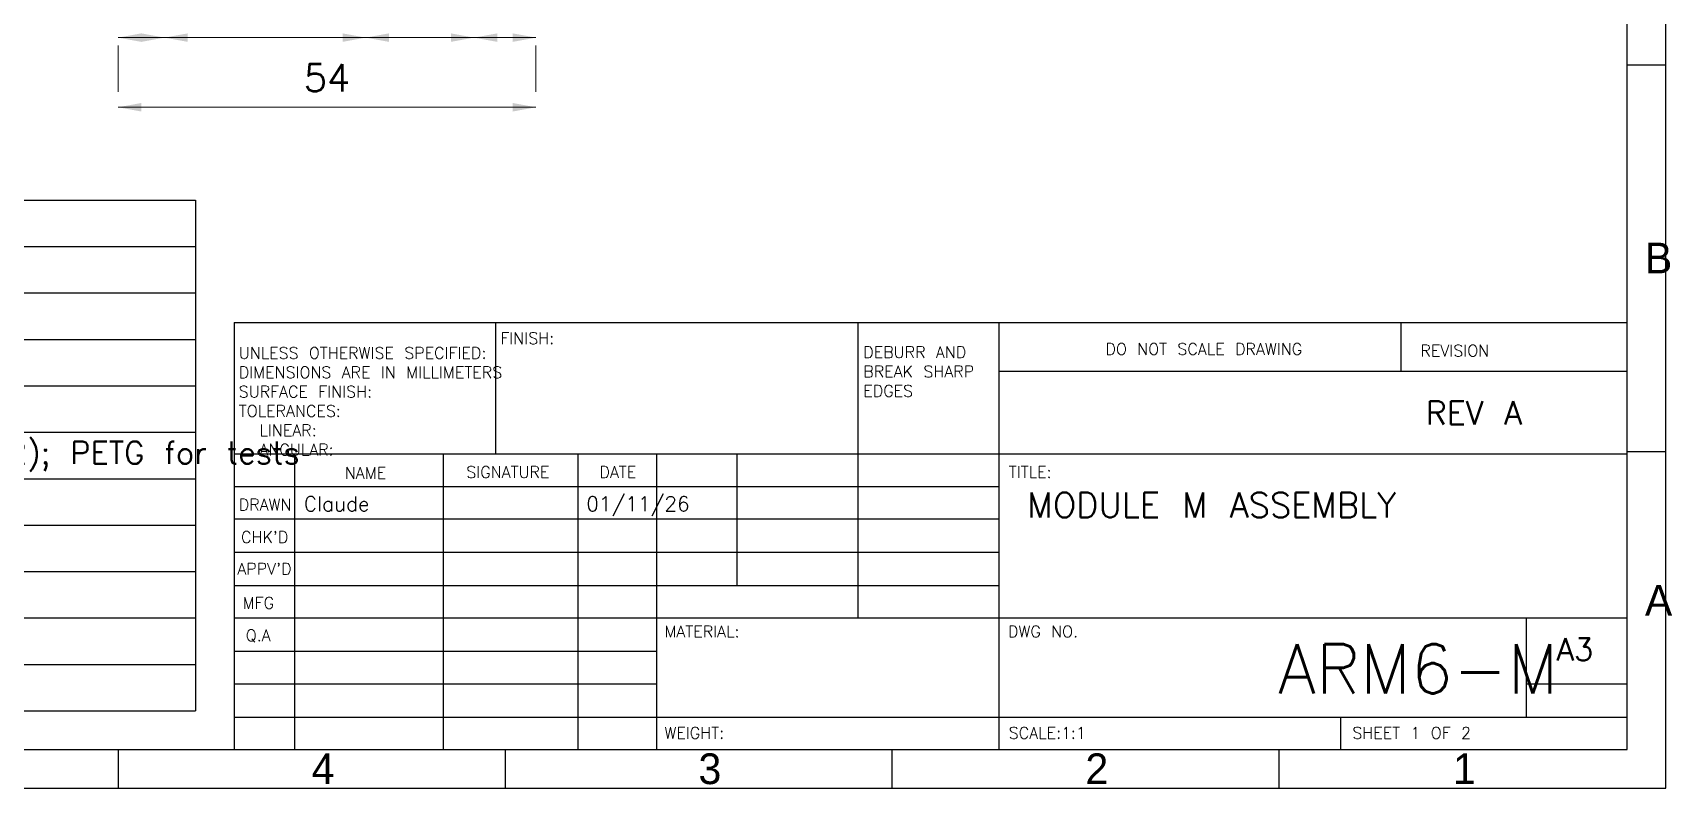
# Model space of a CAD drawing. Header units: millimetres. Extents: x 15 to 418, y 5 to 292.
# Drawn here: x 204 to 415.8, y 5 to 102.6 of the extents above; entities that cross this region are included whole.
import ezdxf
from ezdxf.enums import TextEntityAlignment as Align

# ---------------------------------------------------------------- set-up
doc = ezdxf.new("R2010")
doc.units = ezdxf.units.MM
for name, color, linetype, lineweight in [('DIM', 7, 'Continuous', 18), ('FORMAT', 7, 'Continuous', 30), ('NOTES', 7, 'Continuous', 18)]:
    doc.layers.add(name, color=color, linetype=linetype, lineweight=lineweight)
doc.styles.add('SLDTEXTSTYLE0', font='txt.shx')

msp = doc.modelspace()

# ---------------------------------------------------------------- linework, layer by layer
at = {"layer": 'DIM'}
for p, q in [((215, 102), (221, 102)), ((221, 102), (247, 102)), ((247, 102), (261, 102)), ((261, 102), (269, 102)), ((215, 101), (215, 95)), ((269, 101), (269, 95)), ((215, 93), (269, 93))]:
    msp.add_line(p, q, dxfattribs=at)
for points in [[(215, 102), (218, 101.45), (218, 102.55)], [(221, 102), (218, 102.55), (218, 101.45)], [(221, 102), (224, 101.45), (224, 102.55)], [(247, 102), (244, 102.55), (244, 101.45)], [(247, 102), (250, 101.45), (250, 102.55)], [(261, 102), (258, 102.55), (258, 101.45)], [(261, 102), (264, 101.45), (264, 102.55)], [(269, 102), (266, 102.55), (266, 101.45)], [(215, 93), (218, 92.45), (218, 93.55)], [(269, 93), (266, 93.55), (266, 92.45)]]:
    msp.add_solid(points, dxfattribs=at)
at = {"layer": 'FORMAT'}
for p, q in [((410, 98.5), (415, 98.5)), ((25, 81), (225, 81)), ((225, 81), (225, 15)), ((25, 75), (225, 75)), ((25, 69), (225, 69)), ((230, 65.2), (410, 65.2)), ((230, 65.2), (230, 10)), ((263.8, 48.2), (263.8, 65.2)), ((310.6, 65.2), (310.6, 27)), ((328.8, 65.2), (328.8, 10)), ((380.8, 58.9), (380.8, 65.2)), ((25, 63), (225, 63)), ((328.8, 58.9), (410, 58.9)), ((25, 57), (225, 57)), ((25, 51), (225, 51)), ((230, 48.2), (410, 48.2)), ((237.8, 48.2), (237.8, 10)), ((257, 48.2), (257, 10)), ((274.4, 48.2), (274.4, 10)), ((284.6, 10), (284.6, 48.2)), ((295, 31.2), (295, 48.2)), ((410, 48.5), (415, 48.5)), ((25, 45), (225, 45)), ((230, 44), (328.8, 44)), ((25, 39), (225, 39)), ((230, 39.8), (328.8, 39.8)), ((230, 35.5), (328.8, 35.5)), ((25, 33), (225, 33)), ((230, 31.2), (328.8, 31.2)), ((25, 27), (225, 27)), ((230, 27), (410, 27)), ((397, 14.2), (397, 27)), ((230, 22.7), (284.6, 22.7)), ((25, 21), (225, 21)), ((230, 18.5), (284.6, 18.5)), ((397, 18.5), (410, 18.5)), ((25, 15), (225, 15)), ((230, 14.2), (410, 14.2)), ((373, 10), (373, 14.2)), ((215, 10), (215, 5)), ((265, 10), (265, 5)), ((315, 10), (315, 5)), ((365, 10), (365, 5))]:
    msp.add_line(p, q, dxfattribs=at)
for points in [[(15, 5), (415, 5), (415, 292), (15, 292)], [(20, 10), (410, 10), (410, 287), (20, 287)]]:
    msp.add_lwpolyline(points, close=True, dxfattribs=at)

# ---------------------------------------------------------------- texts
at = {"layer": 'FORMAT', "style": 'SLDTEXTSTYLE0'}
for s, height, p in [('REV A', 3, (384, 52)), ('Claude', 1.9, (239, 40.8)), ('01/11/26', 1.9, (275.5, 40.8)), ('MODULE M ASSEMBLY', 3.2, (332.5, 40))]:
    msp.add_text(s, height=height, dxfattribs=at).set_placement(p)
at = {"layer": 'FORMAT', "char_height": 3.97, "attachment_point": 1}
for s, insert in [('B', (412.3, 75.5)), ('A', (412.3, 31.25)), ('4', (240, 9.5)), ('3', (290, 9.5)), ('2', (340, 9.5)), ('1', (387.5, 9.5))]:
    msp.add_mtext(s, dxfattribs=dict(at, insert=insert))
at = {"layer": 'FORMAT', "attachment_point": 1, "style": 'SLDTEXTSTYLE0'}
for s, insert, char_height in [('FINISH:', (264.4, 63.9), 1.5), ('UNLESS OTHERWISE SPECIFIED:\\PDIMENSIONS ARE IN MILLIMETERS\\PSURFACE FINISH:\\PTOLERANCES:\\P  LINEAR:\\P  ANGULAR:', (230.6, 62), 1.5), ('DEBURR AND\\PBREAK SHARP\\PEDGES', (311.3, 62.1), 1.5), ('DO NOT SCALE DRAWING', (342.6, 62.5), 1.5), ('REVISION', (383.3, 62.3), 1.5), ('NAME', (244.3, 46.5), 1.5), ('SIGNATURE', (260, 46.6), 1.5), ('DATE', (277.2, 46.6), 1.5), ('TITLE:', (330.1, 46.6), 1.5), ('DRAWN', (230.6, 42.4), 1.5), ("CHK'D", (230.9, 38.2), 1.5), ("APPV'D", (230.4, 34.1), 1.5), ('MFG', (231.1, 29.7), 1.5), ('Q.A', (231.5, 25.5), 1.5), ('MATERIAL:', (285.6, 26), 1.5), ('DWG NO.', (330, 26), 1.5), ('ARM6-M', (364.9, 23.6), 6.35), ('A3', (400.9, 24.4), 2.91), ('WEIGHT:', (285.6, 12.9), 1.5), ('SCALE:1:1', (330.1, 12.9), 1.5), ('SHEET 1 OF 2', (374.5, 12.9), 1.5)]:
    msp.add_mtext(s, dxfattribs=dict(at, insert=insert, char_height=char_height))
at = {"layer": 'NOTES', "style": 'SLDTEXTSTYLE0'}
msp.add_text('54', height=3.5, dxfattribs=at).set_placement((242, 94), align=Align.BOTTOM_CENTER)
msp.add_text('PA-CF or aluminium (J2); PETG for tests', height=2.9, dxfattribs=at).set_placement((152.5, 46.9))

doc.saveas('drawing.dxf')
